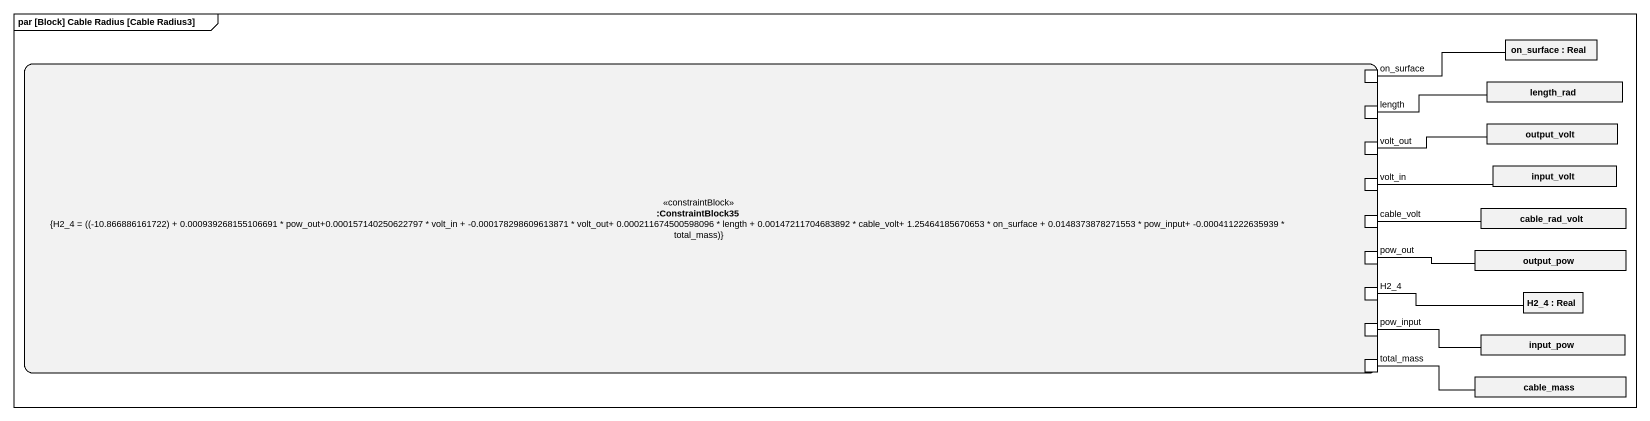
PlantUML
@startuml
mainframe par [Block] Cable Radius [Cable Radius3]
rectangle "on_surface : Real" as on_surface
rectangle ":ConstraintBlock35\n{H2_4 = ((-10.866886161722) + 0.000939268155106691 * pow_out+0.000157140250622797 * volt_in + -0.000178298609613871 * volt_out+ 0.000211674500598096 * length + 0.00147211704683892 * cable_volt+ 1.25464185670653 * on_surface + 0.0148373878271553 * pow_input+ -0.000411222635939 * total_mass)}" as ConstraintBlock35 <<constraintBlock>> {
  port "on_surface" as on_surface_2
  port length
  port volt_out
  port volt_in
  port cable_volt
  port pow_out
  port H2_4
  port pow_input
  port total_mass
}
rectangle length_rad
rectangle output_volt
rectangle input_volt
rectangle cable_rad_volt
rectangle output_pow
rectangle "H2_4 : Real" as H2_4_2
rectangle input_pow
rectangle cable_mass
on_surface_2 -right- on_surface
length -right- length_rad
volt_out -right- output_volt
volt_in -right- input_volt
cable_volt -right- cable_rad_volt
pow_out -right- output_pow
H2_4 -right- H2_4_2
pow_input -right- input_pow
total_mass -right- cable_mass
@enduml
